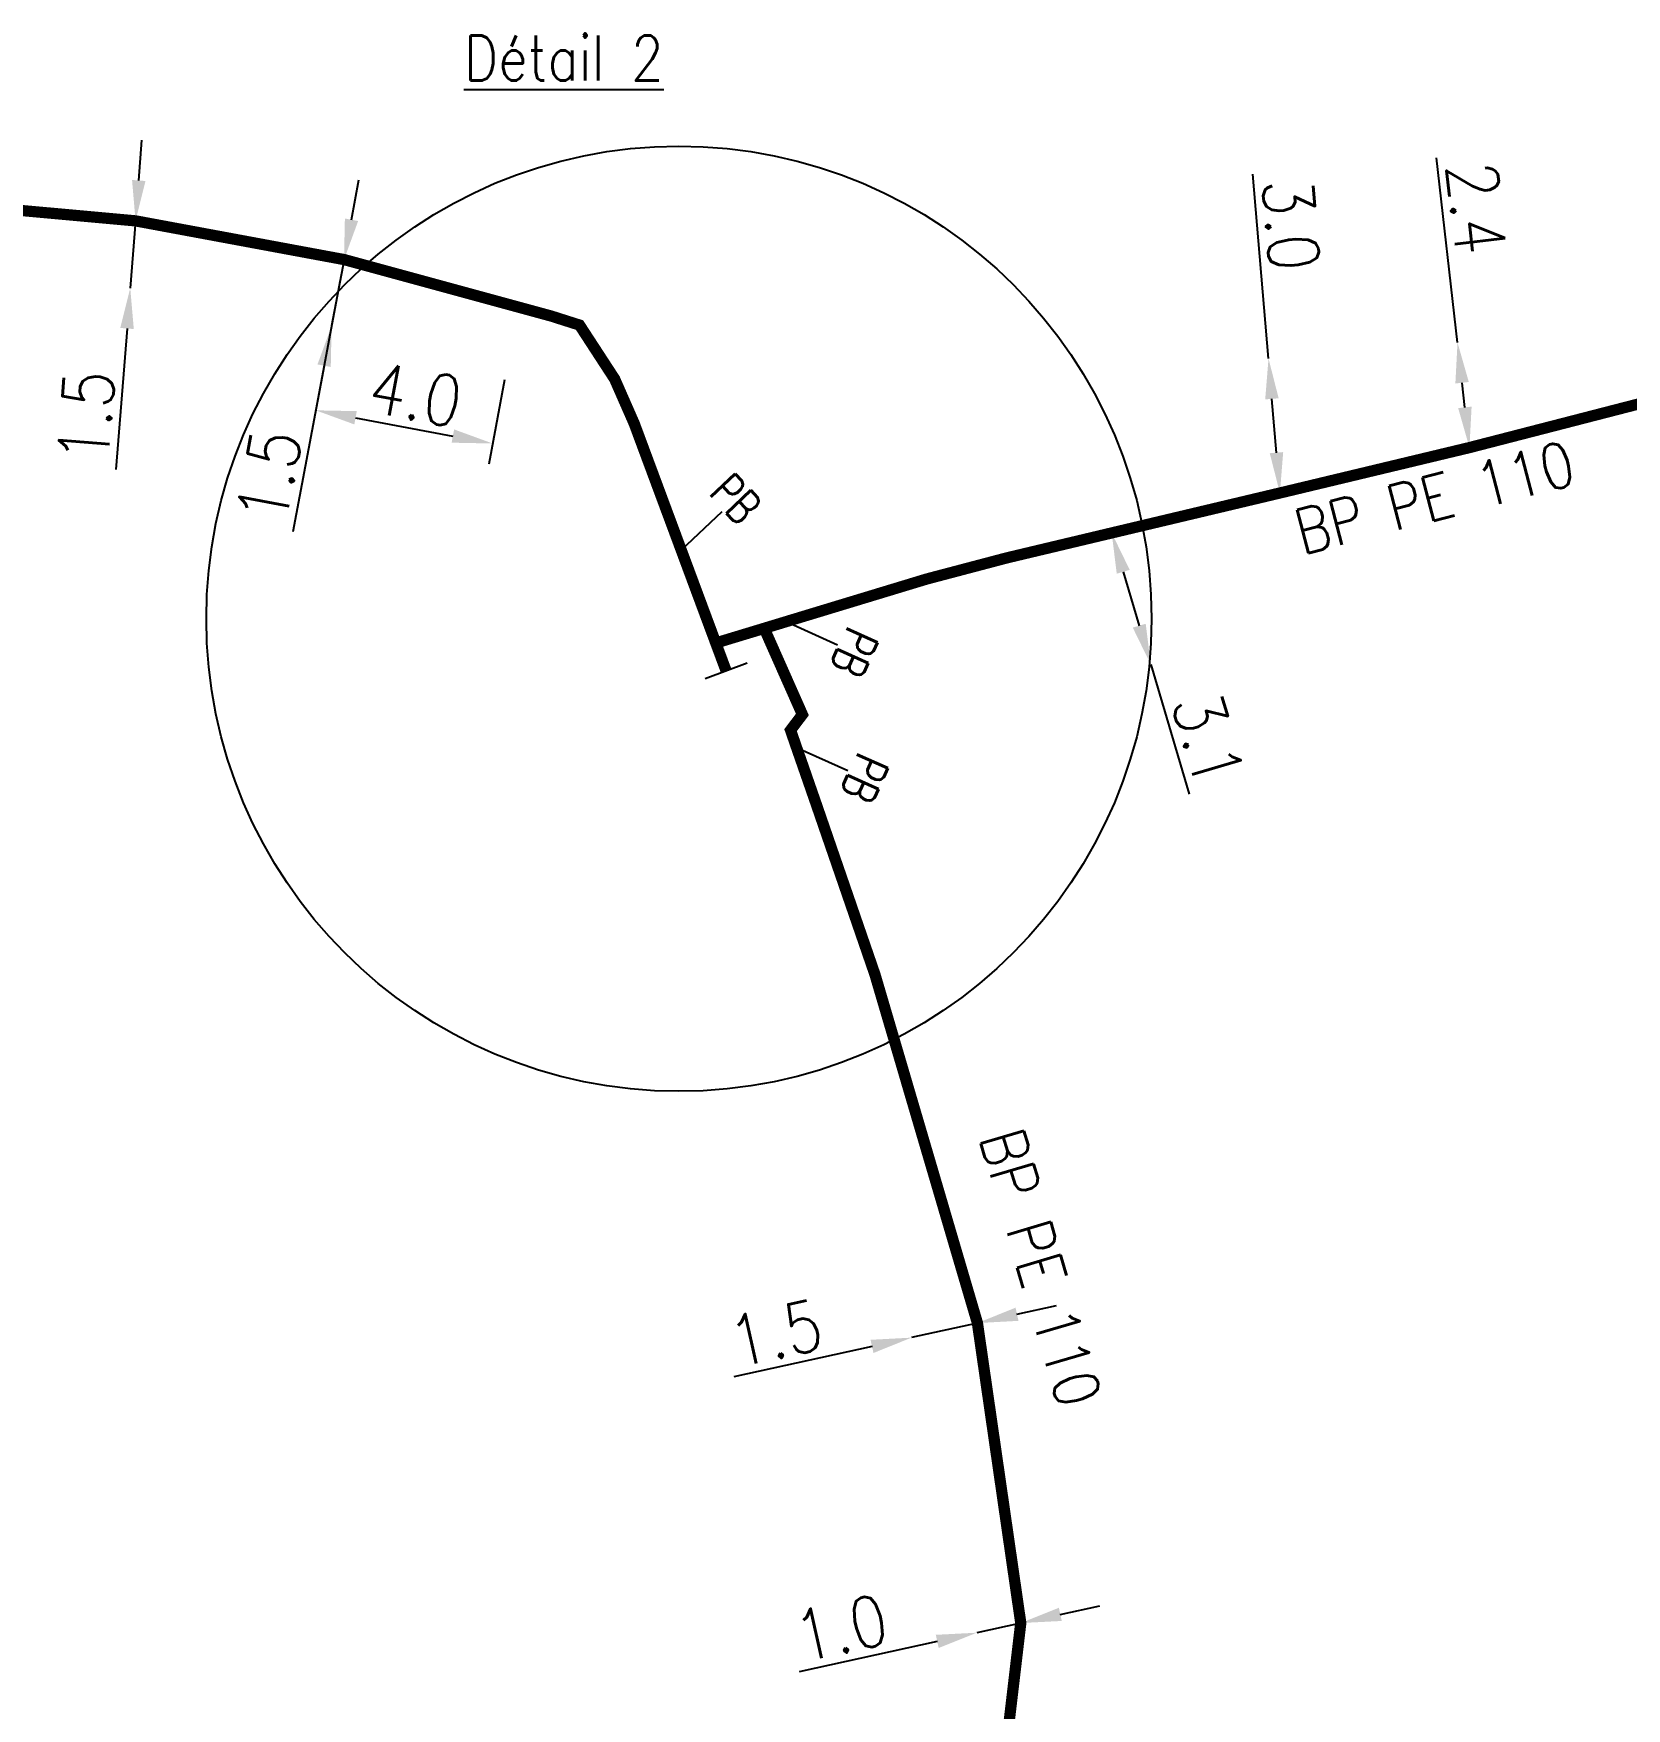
# Model space of a CAD drawing. Header units: millimetres. Extents: x 185000 to 186000, y 127990 to 129010.
# Drawn here: x 185247.05 to 185282.45, y 128113.52 to 128150.75 of the extents above; entities that cross this region are included whole.
import ezdxf
from ezdxf.enums import TextEntityAlignment as Align

# ---------------------------------------------------------------- set-up
doc = ezdxf.new("R2010")
doc.units = ezdxf.units.MM
doc.header["$PDMODE"] = 34
doc.linetypes.add('L_25_PE', pattern=[2000, 1000, 1000])
doc.layers.get('0').update_dxf_attribs({"linetype": 'CONTINUOUS'})
doc.layers.get('DEFPOINTS').update_dxf_attribs({"linetype": 'CONTINUOUS'})
for name, color, linetype in [('L_150', 1, 'CONTINUOUS'), ('L_340', 7, 'CONTINUOUS'), ('L_900', 7, 'CONTINUOUS')]:
    doc.layers.add(name, color=color, linetype=linetype)
doc.styles.add('G_ROMANS', font='ROMANS.SHX', dxfattribs={"width": 0.75})
doc.styles.get("Standard").update_dxf_attribs({"font": 'romans.shx', "width": 0.85})
doc.dimstyles.get("Standard").update_dxf_attribs({"dimtxt": 1.5, "dimasz": 1.2, "dimexe": 0.625, "dimexo": 0.625, "dimgap": 0.25, "dimtad": 1, "dimdec": 1, "dimzin": 0, "dimdsep": 46, "dimtxsty": 'Standard', "dimcen": -0.5, "dimadec": 0, "dimazin": 0, "dimtfac": 1, "dimtdec": 1, "dimtmove": 0, "dimatfit": 3, "dimfxl": 0, "dimtolj": 1, "dimtzin": 0, "dimarcsym": 0})

# ---------------------------------------------------------------- blocks, each defined once
blk = doc.blocks.new('*D1251')
at = {"layer": 'DEFPOINTS', "color": 0, "linetype": 'Continuous', "transparency": 16777216}
for p in [(185249.32, 128146.586), (185249.202, 128145.091), (185249.202, 128145.091)]:
    blk.add_point(p, dxfattribs=at)
at = {"layer": 'L_150', "color": 0, "linetype": 'Continuous', "lineweight": -2, "transparency": 16777216}
for p, q in [((185249.391, 128147.484), (185249.462, 128148.381)), ((185249.32, 128146.586), (185249.202, 128145.091)), ((185249.131, 128144.194), (185248.883, 128141.062))]:
    blk.add_line(p, q, dxfattribs=at)
at = {"layer": 'L_150', "color": 0, "linetype": 'Continuous', "transparency": 16777216}
for points in [[(185249.242, 128147.495), (185249.541, 128147.472), (185249.32, 128146.586)], [(185248.981, 128144.206), (185249.281, 128144.182), (185249.202, 128145.091)]]:
    blk.add_solid(points, dxfattribs=at)
at = {"layer": 'L_150', "color": 0, "linetype": 'Continuous', "transparency": 16777216, "insert": (185248.224, 128142.238), "char_height": 1.125, "attachment_point": 5, "rotation": 85.4747}
blk.add_mtext('\\A1;1.5', dxfattribs=at)
blk = doc.blocks.new('*D1296')
at = {"layer": 'DEFPOINTS', "color": 0, "linetype": 'Continuous', "transparency": 16777216}
for p in [(185253.953, 128145.726), (185257.608, 128143.514), (185257.256, 128141.638)]:
    blk.add_point(p, dxfattribs=at)
at = {"layer": 'L_150', "color": 0, "linetype": 'Continuous', "lineweight": -2, "transparency": 16777216}
for p, q in [((185253.867, 128145.265), (185253.238, 128141.915)), ((185257.522, 128143.053), (185257.17, 128141.177)), ((185254.209, 128142.209), (185256.371, 128141.804))]:
    blk.add_line(p, q, dxfattribs=at)
at = {"layer": 'L_150', "color": 0, "linetype": 'Continuous', "transparency": 16777216}
for points in [[(185254.237, 128142.357), (185254.182, 128142.062), (185253.325, 128142.375)], [(185256.399, 128141.951), (185256.344, 128141.656), (185257.256, 128141.638)]]:
    blk.add_solid(points, dxfattribs=at)
at = {"layer": 'L_150', "color": 0, "linetype": 'Continuous', "transparency": 16777216, "insert": (185255.545, 128142.722), "char_height": 1.125, "attachment_point": 5, "rotation": 349.3746}
blk.add_mtext('\\A1;4.0', dxfattribs=at)
blk = doc.blocks.new('*D1297')
at = {"layer": 'DEFPOINTS', "color": 0, "linetype": 'Continuous', "transparency": 16777216}
for p in [(185253.953, 128145.726), (185253.677, 128144.252), (185253.677, 128144.252)]:
    blk.add_point(p, dxfattribs=at)
at = {"layer": 'L_150', "color": 0, "linetype": 'Continuous', "lineweight": -2, "transparency": 16777216}
for p, q in [((185254.119, 128146.61), (185254.285, 128147.495)), ((185253.953, 128145.726), (185253.677, 128144.252)), ((185253.511, 128143.367), (185252.817, 128139.672))]:
    blk.add_line(p, q, dxfattribs=at)
at = {"layer": 'L_150', "color": 0, "linetype": 'Continuous', "transparency": 16777216}
for points in [[(185253.972, 128146.638), (185254.267, 128146.583), (185253.953, 128145.726)], [(185253.363, 128143.395), (185253.658, 128143.339), (185253.677, 128144.252)]]:
    blk.add_solid(points, dxfattribs=at)
at = {"layer": 'L_150', "color": 0, "linetype": 'Continuous', "transparency": 16777216, "insert": (185252.287, 128140.912), "char_height": 1.125, "attachment_point": 5, "rotation": 79.3746}
blk.add_mtext('\\A1;1.5', dxfattribs=at)
blk = doc.blocks.new('L_340_07')
at = {"color": 0, "linetype": 'Continuous', "flags": 128}
blk.add_lwpolyline([(0.35, -0.5), (0.35, 0.5)], dxfattribs=at)
at = {"color": 0, "linetype": 'Continuous', "const_width": 0.25, "flags": 128}
blk.add_lwpolyline([(0, 0), (0.35, 0)], dxfattribs=at)
at = {"color": 0, "linetype": 'Continuous', "width": 0.75, "flags": 3}
for tag, p in [('DEF_LEG', (0.723, -3.465)), ('DEF_COUP', (0.723, -5.965)), ('DEF_TYPE', (0.723, -8.465))]:
    blk.add_attdef(tag, text='', height=1.2, dxfattribs=at).set_placement(p, align=Align.MIDDLE)
blk = doc.blocks.new('*D1298')
at = {"layer": 'DEFPOINTS', "color": 0, "linetype": 'Continuous', "transparency": 16777216}
for p in [(185271.013, 128139.65), (185271.881, 128136.726), (185271.881, 128136.726)]:
    blk.add_point(p, dxfattribs=at)
at = {"layer": 'L_150', "color": 0, "linetype": 'Continuous', "lineweight": -2, "transparency": 16777216}
for p, q in [((185271.269, 128138.787), (185271.625, 128137.589)), ((185271.881, 128136.726), (185272.736, 128133.845))]:
    blk.add_line(p, q, dxfattribs=at)
at = {"layer": 'L_150', "color": 0, "linetype": 'Continuous', "transparency": 16777216}
for points in [[(185271.413, 128138.83), (185271.125, 128138.744), (185271.013, 128139.65)], [(185271.769, 128137.631), (185271.481, 128137.546), (185271.881, 128136.726)]]:
    blk.add_solid(points, dxfattribs=at)
at = {"layer": 'L_150', "color": 0, "linetype": 'Continuous', "transparency": 16777216, "insert": (185273.156, 128135.067), "char_height": 1.125, "attachment_point": 5, "rotation": 286.5326}
blk.add_mtext('\\A1;3.1', dxfattribs=at)
blk = doc.blocks.new('*D1299')
at = {"layer": 'DEFPOINTS', "color": 0, "linetype": 'Continuous', "transparency": 16777216}
for p in [(185274.498, 128143.527), (185274.498, 128143.527), (185274.751, 128140.538)]:
    blk.add_point(p, dxfattribs=at)
at = {"layer": 'L_150', "color": 0, "linetype": 'Continuous', "lineweight": -2, "transparency": 16777216}
for p, q in [((185274.498, 128143.527), (185274.152, 128147.621)), ((185274.675, 128141.434), (185274.574, 128142.63))]:
    blk.add_line(p, q, dxfattribs=at)
at = {"layer": 'L_150', "color": 0, "linetype": 'Continuous', "transparency": 16777216}
for points in [[(185274.723, 128142.643), (185274.424, 128142.618), (185274.498, 128143.527)], [(185274.824, 128141.447), (185274.525, 128141.422), (185274.751, 128140.538)]]:
    blk.add_solid(points, dxfattribs=at)
at = {"layer": 'L_150', "color": 0, "linetype": 'Continuous', "transparency": 16777216, "insert": (185275, 128146.499), "char_height": 1.125, "attachment_point": 5, "rotation": 274.8303}
blk.add_mtext('\\A1;3.0', dxfattribs=at)
blk = doc.blocks.new('*D1300')
at = {"layer": 'DEFPOINTS', "color": 0, "linetype": 'Continuous', "transparency": 16777216}
for p in [(185278.698, 128143.882), (185278.698, 128143.882), (185278.963, 128141.547)]:
    blk.add_point(p, dxfattribs=at)
at = {"layer": 'L_150', "color": 0, "linetype": 'Continuous', "lineweight": -2, "transparency": 16777216}
for p, q in [((185278.698, 128143.882), (185278.232, 128147.988)), ((185278.862, 128142.441), (185278.8, 128142.988))]:
    blk.add_line(p, q, dxfattribs=at)
at = {"layer": 'L_150', "color": 0, "linetype": 'Continuous', "transparency": 16777216}
for points in [[(185278.949, 128143.005), (185278.65, 128142.971), (185278.698, 128143.882)], [(185279.011, 128142.458), (185278.713, 128142.424), (185278.963, 128141.547)]]:
    blk.add_solid(points, dxfattribs=at)
at = {"layer": 'L_150', "color": 0, "linetype": 'Continuous', "transparency": 16777216, "insert": (185279.114, 128146.868), "char_height": 1.125, "attachment_point": 5, "rotation": 276.4769}
blk.add_mtext('\\A1;2.4', dxfattribs=at)
blk = doc.blocks.new('L_340_13')
at = {"color": 0, "linetype": 'Continuous', "flags": 128}
blk.add_lwpolyline([(0, 0), (0, 1.25)], dxfattribs=at)
at = {"color": 0, "linetype": 'Continuous', "style": 'G_ROMANS', "width": 0.75}
blk.add_text('PB', height=0.75, dxfattribs=at).set_placement((0, 1.663), align=Align.MIDDLE)
at = {"color": 0, "linetype": 'Continuous', "width": 0.75, "flags": 3}
for tag, p in [('DEF_LEG', (0, -10)), ('DEF_COUP', (0, -12.5)), ('DEF_TYPE', (0, -15))]:
    blk.add_attdef(tag, text='', height=1.2, dxfattribs=at).set_placement(p, align=Align.MIDDLE)
blk = doc.blocks.new('*D1304')
at = {"layer": 'DEFPOINTS', "color": 0, "linetype": 'Continuous', "transparency": 16777216}
for p in [(185268.029, 128122.089), (185266.565, 128121.765), (185266.565, 128121.765)]:
    blk.add_point(p, dxfattribs=at)
at = {"layer": 'L_150', "color": 0, "linetype": 'Continuous', "lineweight": -2, "transparency": 16777216}
for p, q in [((185268.908, 128122.284), (185269.787, 128122.479)), ((185268.029, 128122.089), (185266.565, 128121.765)), ((185265.686, 128121.57), (185262.619, 128120.891))]:
    blk.add_line(p, q, dxfattribs=at)
at = {"layer": 'L_150', "color": 0, "linetype": 'Continuous', "transparency": 16777216}
for points in [[(185268.876, 128122.431), (185268.941, 128122.138), (185268.029, 128122.089)], [(185265.654, 128121.717), (185265.719, 128121.424), (185266.565, 128121.765)]]:
    blk.add_solid(points, dxfattribs=at)
at = {"layer": 'L_150', "color": 0, "linetype": 'Continuous', "transparency": 16777216, "insert": (185263.551, 128121.865), "char_height": 1.125, "attachment_point": 5, "rotation": 12.4921}
blk.add_mtext('\\A1;1.5', dxfattribs=at)
blk = doc.blocks.new('*D1305')
at = {"layer": 'DEFPOINTS', "color": 0, "linetype": 'Continuous', "transparency": 16777216}
for p in [(185268.992, 128115.422), (185268.015, 128115.207), (185268.015, 128115.207)]:
    blk.add_point(p, dxfattribs=at)
at = {"layer": 'L_150', "color": 0, "linetype": 'Continuous', "lineweight": -2, "transparency": 16777216}
for p, q in [((185269.871, 128115.615), (185270.75, 128115.808)), ((185268.992, 128115.422), (185268.015, 128115.207)), ((185267.136, 128115.014), (185264.067, 128114.34))]:
    blk.add_line(p, q, dxfattribs=at)
at = {"layer": 'L_150', "color": 0, "linetype": 'Continuous', "transparency": 16777216}
for points in [[(185269.839, 128115.761), (185269.903, 128115.468), (185268.992, 128115.422)], [(185267.104, 128115.16), (185267.168, 128114.867), (185268.015, 128115.207)]]:
    blk.add_solid(points, dxfattribs=at)
at = {"layer": 'L_150', "color": 0, "linetype": 'Continuous', "transparency": 16777216, "insert": (185265.001, 128115.313), "char_height": 1.125, "attachment_point": 5, "rotation": 12.3902}
blk.add_mtext('\\A1;1.0', dxfattribs=at)

msp = doc.modelspace()

# ---------------------------------------------------------------- linework, layer by layer
at = {"layer": 'L_150', "linetype": 'L_25_PE', "ltscale": 0.5, "const_width": 0.25, "flags": 128}
for points in [[(185262.214, 128137.204), (185263.29, 128137.53), (185263.78, 128137.679), (185266.902, 128138.626), (185268.684, 128139.096), (185271.013, 128139.65), (185274.751, 128140.538), (185278.963, 128141.547), (185283.495, 128142.716), (185289.232, 128144.099), (185291.333, 128144.606), (185301.986, 128147.74), (185306.773, 128149.39), (185306.773, 128149.39), (185307.014, 128149.474), (185308.178, 128149.88)], [(185217.573, 128146.177), (185218.168, 128146.265), (185218.365, 128146.294), (185224.945, 128147.264), (185231.937, 128147.499), (185235.917, 128147.465), (185240.707, 128147.368), (185249.32, 128146.586), (185253.953, 128145.726), (185256.938, 128144.912), (185258.562, 128144.469), (185259.186, 128144.27), (185259.967, 128143.071), (185260.402, 128142.081), (185261.448, 128139.266), (185261.934, 128137.957), (185262.214, 128137.204), (185262.322, 128136.914)], [(185263.29, 128137.53), (185264.139, 128135.614), (185263.876, 128135.266), (185263.876, 128135.266), (185264.009, 128134.882), (185264.44, 128133.642), (185265.754, 128129.829), (185268.029, 128122.089), (185268.992, 128115.422), (185268.023, 128107.191), (185267.325, 128097.52), (185267.179, 128095.501), (185267.054, 128094.685), (185267.054, 128094.685), (185267.105, 128093.676)]]:
    msp.add_lwpolyline(points, dxfattribs=at)
at = {"layer": 'L_900'}
msp.add_circle((185261.396, 128137.743), 10.503, dxfattribs=at)

# ---------------------------------------------------------------- block references
at = {"layer": 'L_340'}
for name, p, rotation in [('L_340_13', (185261.448, 128139.266), 313.4471131068656), ('L_340_13', (185263.78, 128137.679), 245.804347778749), ('L_340_07', (185262.322, 128136.914), 290.3875597162259), ('L_340_13', (185264.009, 128134.882), 245.804347778749)]:
    msp.add_blockref(name, p, dxfattribs=dict(at, rotation=rotation))

# ---------------------------------------------------------------- texts
at = {"layer": 'L_150', "linetype": 'Continuous', "width": 0.85}
for rotation, p in [(14.4614, (185278.187, 128140.437)), (286.385, (185269.434, 128123.321))]:
    msp.add_text('BP PE 110', height=1, rotation=rotation, dxfattribs=at).set_placement(p, align=Align.MIDDLE)
at = {"layer": 'L_900', "insert": (185256.615, 128150.703), "char_height": 1, "attachment_point": 1}
msp.add_mtext_dynamic_manual_height_columns('{\\LDétail 2}', width=5.85149, gutter_width=5, heights=[0], dxfattribs=at)

# ---------------------------------------------------------------- dimensions: what is measured, and where the dimension line sits
at = {"layer": 'L_150', "linetype": 'Continuous'}
for base, p1, p2, angle, override, picture, middle in [((185249.202, 128145.091), (185249.32, 128146.586), (185249.202, 128145.091), 85.4747, {"dimscale": 0.75, "dimlfac": 1, "dimlunit": 2, "dimatfit": 0}, '*D1251', (185248.972, 128142.179)), ((185278.698, 128143.882), (185278.9631, 128141.547), (185278.698, 128143.882), 276.4769, {"dimscale": 0.75}, '*D1300', (185278.3686, 128146.7836)), ((185253.677, 128144.252), (185253.953, 128145.726), (185253.677, 128144.252), 79.3746, {"dimscale": 0.75, "dimatfit": 0}, '*D1297', (185253.024, 128140.774)), ((185274.498, 128143.527), (185274.751, 128140.538), (185274.498, 128143.527), 274.8303, {"dimscale": 0.75}, '*D1299', (185274.252, 128146.436)), ((185257.256, 128141.638), (185253.953, 128145.726), (185257.608, 128143.514), 169.3746, {"dimscale": 0.75}, '*D1296', (185255.407, 128141.985)), ((185271.881, 128136.726), (185271.0131, 128139.6499), (185271.881, 128136.726), 106.5326, {"dimscale": 0.75}, '*D1298', (185272.4367, 128134.854)), ((185266.565, 128121.765), (185268.029, 128122.089), (185266.565, 128121.765), 12.4921, {"dimscale": 0.75, "dimatfit": 0}, '*D1304', (185263.713, 128121.133)), ((185268.015, 128115.207), (185268.992, 128115.422), (185268.015, 128115.207), 12.3902, {"dimscale": 0.75, "dimatfit": 0}, '*D1305', (185265.162, 128114.58))]:
    dim = msp.add_linear_dim(base=base, p1=p1, p2=p2, angle=angle, dimstyle='Standard', override=override, dxfattribs=at)
    dim.commit()
    dim.dimension.update_dxf_attribs({"geometry": picture, "text_midpoint": middle, "dimtype": 160})

doc.saveas('drawing.dxf')
